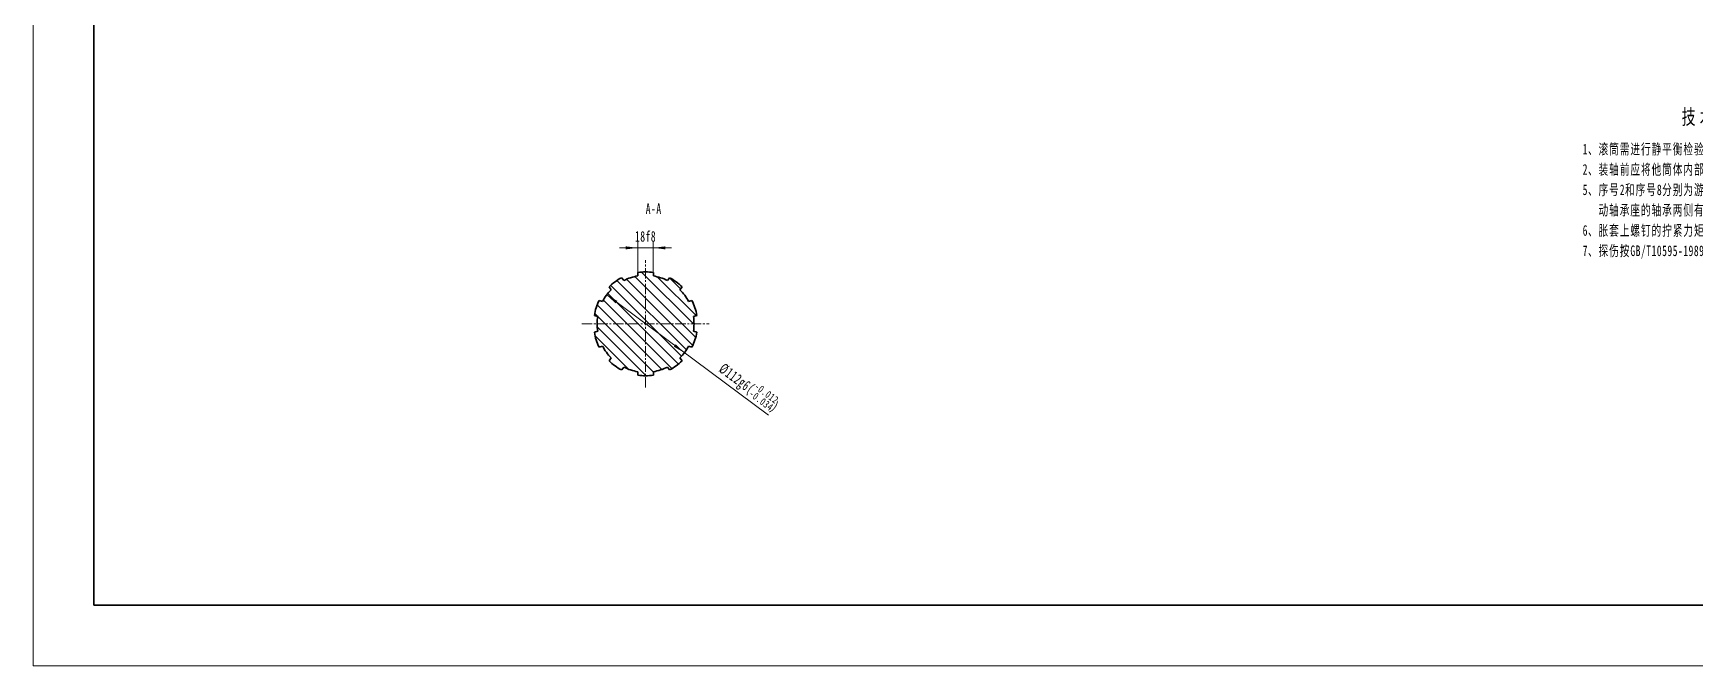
# Model space of a CAD drawing. Header units: millimetres. Extents: x 105 to 3049, y -499 to 1580.
# Drawn here: x 105 to 2026, y -499 to 231 of the extents above; entities that cross this region are included whole.
import ezdxf

# ---------------------------------------------------------------- set-up
doc = ezdxf.new("R2010")
doc.units = ezdxf.units.MM
doc.linetypes.add('点画线', pattern=[18, 12, -2, 2, -2])
doc.layers.get('0').update_dxf_attribs({"lineweight": 35})
for name, color, linetype, lineweight in [('中心线层', 1, '点画线', 18), ('剖面线层', 4, 'Continuous', 18), ('尺寸线层', 3, 'Continuous', 18), ('粗实线层', 7, 'Continuous', 35), ('细实线层', 7, 'Continuous', 18)]:
    doc.layers.add(name, color=color, linetype=linetype, lineweight=lineweight)
doc.styles.add('TitleStyle', font='', dxfattribs={"width": 0.667})
doc.styles.add('标准', font='', dxfattribs={"width": 0.667})
doc.styles.get('TitleStyle').set_extended_font_data('宋体')
doc.styles.get('标准').set_extended_font_data('宋体')
doc.dimstyles.new('标准', dxfattribs={"dimscale": 3.5, "dimtxt": 3.5, "dimasz": 4, "dimexe": 2, "dimexo": 0, "dimtad": 1, "dimdsep": 46, "dimtxsty": '标准', "dimblk": '_CAXARROW', "dimcen": 0, "dimdle": 6, "dimazin": 2, "dimtfac": 0.707107, "dimtdec": 3, "dimtmove": 2, "dimatfit": 3, "dimfxl": 1, "dimfrac": 2, "dimtolj": 1, "dimarcsym": 1})

# ---------------------------------------------------------------- blocks, each defined once
blk = doc.blocks.new('*X24')
at = {"layer": '粗实线层'}
for p, q in [((-400.5, 277), (-400.5, -277)), ((-400.5, -277), (400.5, -277))]:
    blk.add_line(p, q, dxfattribs=at)
at = {"layer": '细实线层'}
for p, q in [((-420.5, 297), (-420.5, -297)), ((-420.5, -297), (420.5, -297))]:
    blk.add_line(p, q, dxfattribs=at)
blk = doc.blocks.new('*X26')
at = {"layer": '尺寸线层', "linetype": 'Continuous'}
for points in [[(803.9, -16.6), (789.9, -18.4), (789.9, -14.9)], [(821.9, -16.6), (835.9, -18.4), (835.9, -14.9)]]:
    blk.add_hatch(color=0, dxfattribs=at).paths.add_polyline_path(points, flags=0)
at = {"layer": '尺寸线层', "color": 0, "linetype": 'Continuous'}
for p, q in [((842.9, -16.6), (782.9, -16.6)), ((803.9, -45.1), (803.9, -9.6)), ((821.9, -45.1), (821.9, -9.6))]:
    blk.add_line(p, q, dxfattribs=at)
at = {"layer": '尺寸线层', "color": 0, "insert": (812.9, -3.5), "char_height": 12.25, "width": 46.231, "attachment_point": 5, "line_spacing_factor": 1.15057, "style": '标准'}
blk.add_mtext('\\T1.1;18f8', dxfattribs=at)
blk = doc.blocks.new('_CAXARROW')
blk.add_hatch(color=0).paths.add_polyline_path([(0, 0), (-1, 0.125), (-1, -0.125)], flags=0)
blk = doc.blocks.new('*X28')
at = {"color": 0, "char_height": 12.25, "attachment_point": 1, "rotation": 323.3706, "line_spacing_factor": 1.15057, "style": '标准'}
for s, insert, width in [('\\T1.1;%%C112g6(', (904, -148.9), 308.861), ('\\T1.1;{\\H0.707107x;-0.034}', (936.8, -180), 107.418), ('\\T1.1;{\\H0.707107x;-0.012}', (943, -171.7), 107.418), ('\\T1.1;)', (963.7, -193.3), 308.861)]:
    blk.add_mtext(s, dxfattribs=dict(at, insert=insert, width=width))
blk = doc.blocks.new('*X27')
at = {"layer": '尺寸线层', "linetype": 'Continuous'}
for points in [[(768, -71), (778.2, -80.7), (780.3, -77.9)], [(857.9, -137.8), (845.6, -130.8), (847.7, -128)]]:
    blk.add_hatch(color=0, dxfattribs=at).paths.add_polyline_path(points, flags=0)
at = {"layer": '尺寸线层', "color": 0, "linetype": 'Continuous'}
blk.add_line((954.9, -209.9), (768, -71), dxfattribs=at)
at = {"layer": '尺寸线层', "color": 0}
blk.add_blockref('*X28', (0, 0), dxfattribs=at)
blk = doc.blocks.new('*X49')
at = {"layer": '尺寸线层', "color": 0, "linetype": 'ByBlock', "lineweight": -2, "line_spacing_factor": 1.15057}
for s, insert, char_height, width, attachment_point, style in [('\\T1.3;技术要求', (155.9, 0), 17.5, 893.743, 2, 'TitleStyle'), ('\\T1.1;1、滚筒需进行静平衡检验，其精度等级为G40。\\P2、装轴前应将他筒体内部清理干净。\\P5、序号2和序号8分别为游动和固定轴承座，安装时要求游\\P   动轴承座的轴承两侧有相等游隙。\\P6、胀套上螺钉的拧紧力矩为145N·m。\\P7、探伤按GB/T10595-1989的规定。', (0, -39.9), 12.25, 446.871, 1, '标准')]:
    blk.add_mtext(s, dxfattribs=dict(at, insert=insert, char_height=char_height, width=width, attachment_point=attachment_point, style=style))

msp = doc.modelspace()

# ---------------------------------------------------------------- hatches: boundary and pattern name
at = {"layer": '剖面线层'}
h = msp.add_hatch(dxfattribs=at)
h.set_pattern_fill('无图案', color=256, scale=9, angle=135, style=0, pattern_type=0)
h.set_pattern_definition([(135, (0, 0), (-6.36396, -6.36396), [])])
edge = h.paths.add_edge_path(flags=0)
edge.add_arc((812.946, -104.376), 56, 151.82831, 152.751642, ccw=False)
edge.add_arc((812.946, -104.376), 56, 135.248358, 151.82831, ccw=False)
edge.add_line((773.177, -64.95), (770.797, -61.674))
edge.add_arc((812.946, -104.376), 60, 117.373073, 134.626927, ccw=False)
edge.add_line((785.359, -51.094), (787.739, -54.369))
edge.add_arc((812.946, -104.376), 56, 99.248358, 116.751642, ccw=False)
edge.add_line((803.946, -49.103), (803.946, -45.054))
edge.add_arc((812.946, -104.376), 60, 90, 98.626927, ccw=False)
edge.add_line((812.946, -44.376), (812.946, -104.376))
edge.add_line((812.946, -104.376), (756.946, -104.376))
edge.add_arc((812.946, -104.376), 56, 171.248358, 180, ccw=False)
edge.add_line((757.598, -95.855), (753.747, -94.604))
edge.add_arc((812.946, -104.376), 60, 153.85522, 170.626927, ccw=False)
edge.add_arc((812.946, -104.376), 60, 153.373073, 153.85522, ccw=False)
edge.add_line((759.309, -77.485), (760.702, -77.937))
edge.add_line((760.702, -77.937), (763.16, -78.736))
edge = h.paths.add_edge_path(flags=0)
edge.add_line((812.946, -104.376), (812.946, -85.356))
edge.add_line((812.946, -85.356), (812.946, -44.376))
edge.add_arc((812.946, -104.376), 60, 81.373073, 90, ccw=False)
edge.add_line((821.946, -45.054), (821.946, -49.103))
edge.add_arc((812.946, -104.376), 56, 63.248358, 80.751642, ccw=False)
edge.add_line((838.153, -54.369), (840.533, -51.094))
edge.add_arc((812.946, -104.376), 60, 45.373073, 62.626927, ccw=False)
edge.add_line((855.095, -61.674), (852.715, -64.95))
edge.add_arc((812.946, -104.376), 56, 27.248358, 44.751642, ccw=False)
edge.add_line((862.732, -78.736), (866.583, -77.485))
edge.add_arc((812.946, -104.376), 60, 9.373073, 26.626927, ccw=False)
edge.add_line((872.145, -94.604), (868.294, -95.855))
edge.add_arc((812.946, -104.376), 56, 0, 8.751642, ccw=False)
edge.add_line((868.946, -104.376), (812.946, -104.376))
edge = h.paths.add_edge_path(flags=0)
edge.add_line((812.946, -164.376), (812.946, -125.032))
edge.add_line((812.946, -125.032), (812.946, -104.376))
edge.add_line((812.946, -104.376), (868.946, -104.376))
edge.add_arc((812.946, -104.376), 56, -8.751642, 0, ccw=False)
edge.add_line((868.294, -112.896), (872.145, -114.147))
edge.add_arc((812.946, -104.376), 60, 333.373073, 350.626927, ccw=False)
edge.add_line((866.583, -131.266), (862.732, -130.015))
edge.add_arc((812.946, -104.376), 56, 315.248358, 332.751642, ccw=False)
edge.add_line((852.715, -143.802), (855.095, -147.077))
edge.add_arc((812.946, -104.376), 60, 297.373073, 314.626927, ccw=False)
edge.add_line((840.533, -157.657), (838.153, -154.382))
edge.add_arc((812.946, -104.376), 56, 279.248358, 296.751642, ccw=False)
edge.add_line((821.946, -159.648), (821.946, -163.697))
edge.add_arc((812.946, -104.376), 60, 270, 278.626927, ccw=False)
edge = h.paths.add_edge_path(flags=0)
edge.add_arc((812.946, -104.376), 60, 200.465632, 206.626927, ccw=False)
edge.add_arc((812.946, -104.376), 60, 189.373073, 200.465632, ccw=False)
edge.add_line((753.747, -114.147), (757.598, -112.896))
edge.add_arc((812.946, -104.376), 56, 180, 188.751642, ccw=False)
edge.add_line((756.946, -104.376), (812.946, -104.376))
edge.add_line((812.946, -104.376), (812.946, -164.376))
edge.add_arc((812.946, -104.376), 60, 261.373073, 270, ccw=False)
edge.add_line((803.946, -163.697), (803.946, -159.648))
edge.add_arc((812.946, -104.376), 56, 243.248358, 260.751642, ccw=False)
edge.add_line((787.739, -154.382), (785.359, -157.657))
edge.add_arc((812.946, -104.376), 60, 225.373073, 242.626927, ccw=False)
edge.add_line((770.797, -147.077), (773.177, -143.802))
edge.add_arc((812.946, -104.376), 56, 207.248358, 224.751642, ccw=False)
edge.add_line((763.16, -130.015), (759.309, -131.266))

# ---------------------------------------------------------------- linework, layer by layer
at = {"layer": '中心线层'}
for p, q in [((812.946, -178.003), (812.946, -30.748)), ((739.319, -104.376), (886.573, -104.376))]:
    msp.add_line(p, q, dxfattribs=at)
at = {"layer": '粗实线层'}
for p, q in [((787.739, -54.369), (785.359, -51.094)), ((803.946, -49.103), (803.946, -45.054)), ((821.946, -49.103), (821.946, -45.054)), ((838.153, -54.369), (840.533, -51.094)), ((773.177, -64.95), (770.797, -61.674)), ((852.715, -64.95), (855.095, -61.674)), ((757.598, -95.855), (753.747, -94.604)), ((763.16, -78.736), (759.309, -77.485)), ((862.732, -78.736), (866.583, -77.485)), ((868.294, -95.855), (872.145, -94.604)), ((757.598, -112.896), (753.747, -114.147)), ((868.294, -112.896), (872.145, -114.147)), ((763.16, -130.015), (759.309, -131.266)), ((862.732, -130.015), (866.583, -131.266)), ((773.177, -143.802), (770.797, -147.077)), ((852.715, -143.802), (855.095, -147.077)), ((787.739, -154.382), (785.359, -157.657)), ((803.946, -159.648), (803.946, -163.697)), ((821.946, -159.648), (821.946, -163.697)), ((838.153, -154.382), (840.533, -157.657))]:
    msp.add_line(p, q, dxfattribs=at)
for radius, start, end in [(60, 117.373073, 134.626927), (56, 99.248358, 116.751642), (60, 81.373073, 98.626927), (56, 63.248358, 80.751642), (60, 45.373073, 62.626927), (56, 135.248358, 152.751642), (56, 27.248358, 44.751642), (60, 153.373073, 170.626927), (56, 171.248358, 188.751642), (60, 9.373073, 26.626927), (56, 351.248358, 8.751642), (60, 189.373073, 206.626927), (60, 333.373073, 350.626927), (56, 207.248358, 224.751642), (56, 315.248358, 332.751642), (60, 225.373073, 242.626927), (60, 297.373073, 314.626927), (56, 243.248358, 260.751642), (60, 261.373073, 278.626927), (56, 279.248358, 296.751642)]:
    msp.add_arc((812.946, -104.376), radius, start, end, dxfattribs=at)

# ---------------------------------------------------------------- block references
at = {"layer": '尺寸线层'}
msp.add_blockref('*X49', (1896.103, 143.496), dxfattribs=at)
at = {"layer": '粗实线层', "xscale": 3.5, "yscale": 3.5, "zscale": 3.5}
msp.add_blockref('*X24', (1576.898, 540.233), dxfattribs=at)

# ---------------------------------------------------------------- texts
at = {"layer": '尺寸线层', "insert": (822.305, 34.832), "char_height": 12.25, "width": 27.70295, "attachment_point": 2, "line_spacing_factor": 1.15057, "style": '标准'}
msp.add_mtext('\\T1.1;A-A', dxfattribs=at)

# ---------------------------------------------------------------- dimensions: what is measured, and where the dimension line sits
at = {"layer": '尺寸线层'}
dim = msp.add_linear_dim(base=(803.946, -16.65), p1=(821.946, -45.054), p2=(803.946, -45.054), text='18f8', dimstyle='标准', override={"dimsah": 1, "dimtfill": 1, "dimtolj": 0, "dimtzin": 8}, dxfattribs=at)
dim.commit()
dim.dimension.update_dxf_attribs({"geometry": '*X26', "text_midpoint": (812.946, -16.65)})
dim = msp.add_diameter_dim_2p(p1=(768.005, -70.964), p2=(857.887, -137.787), text='\\A1;%%C112g6({\\H0.707107x;\\S-0.012^ -0.034;})', dimstyle='标准', override={"dimpost": '%%C<>', "dimsah": 1, "dimtfill": 1, "dimtolj": 0, "dimtzin": 8}, dxfattribs=at)
dim.commit()
dim.dimension.update_dxf_attribs({"geometry": '*X27', "text_midpoint": (923.896, -186.863), "dimtype": 163})

doc.saveas('drawing.dxf')
